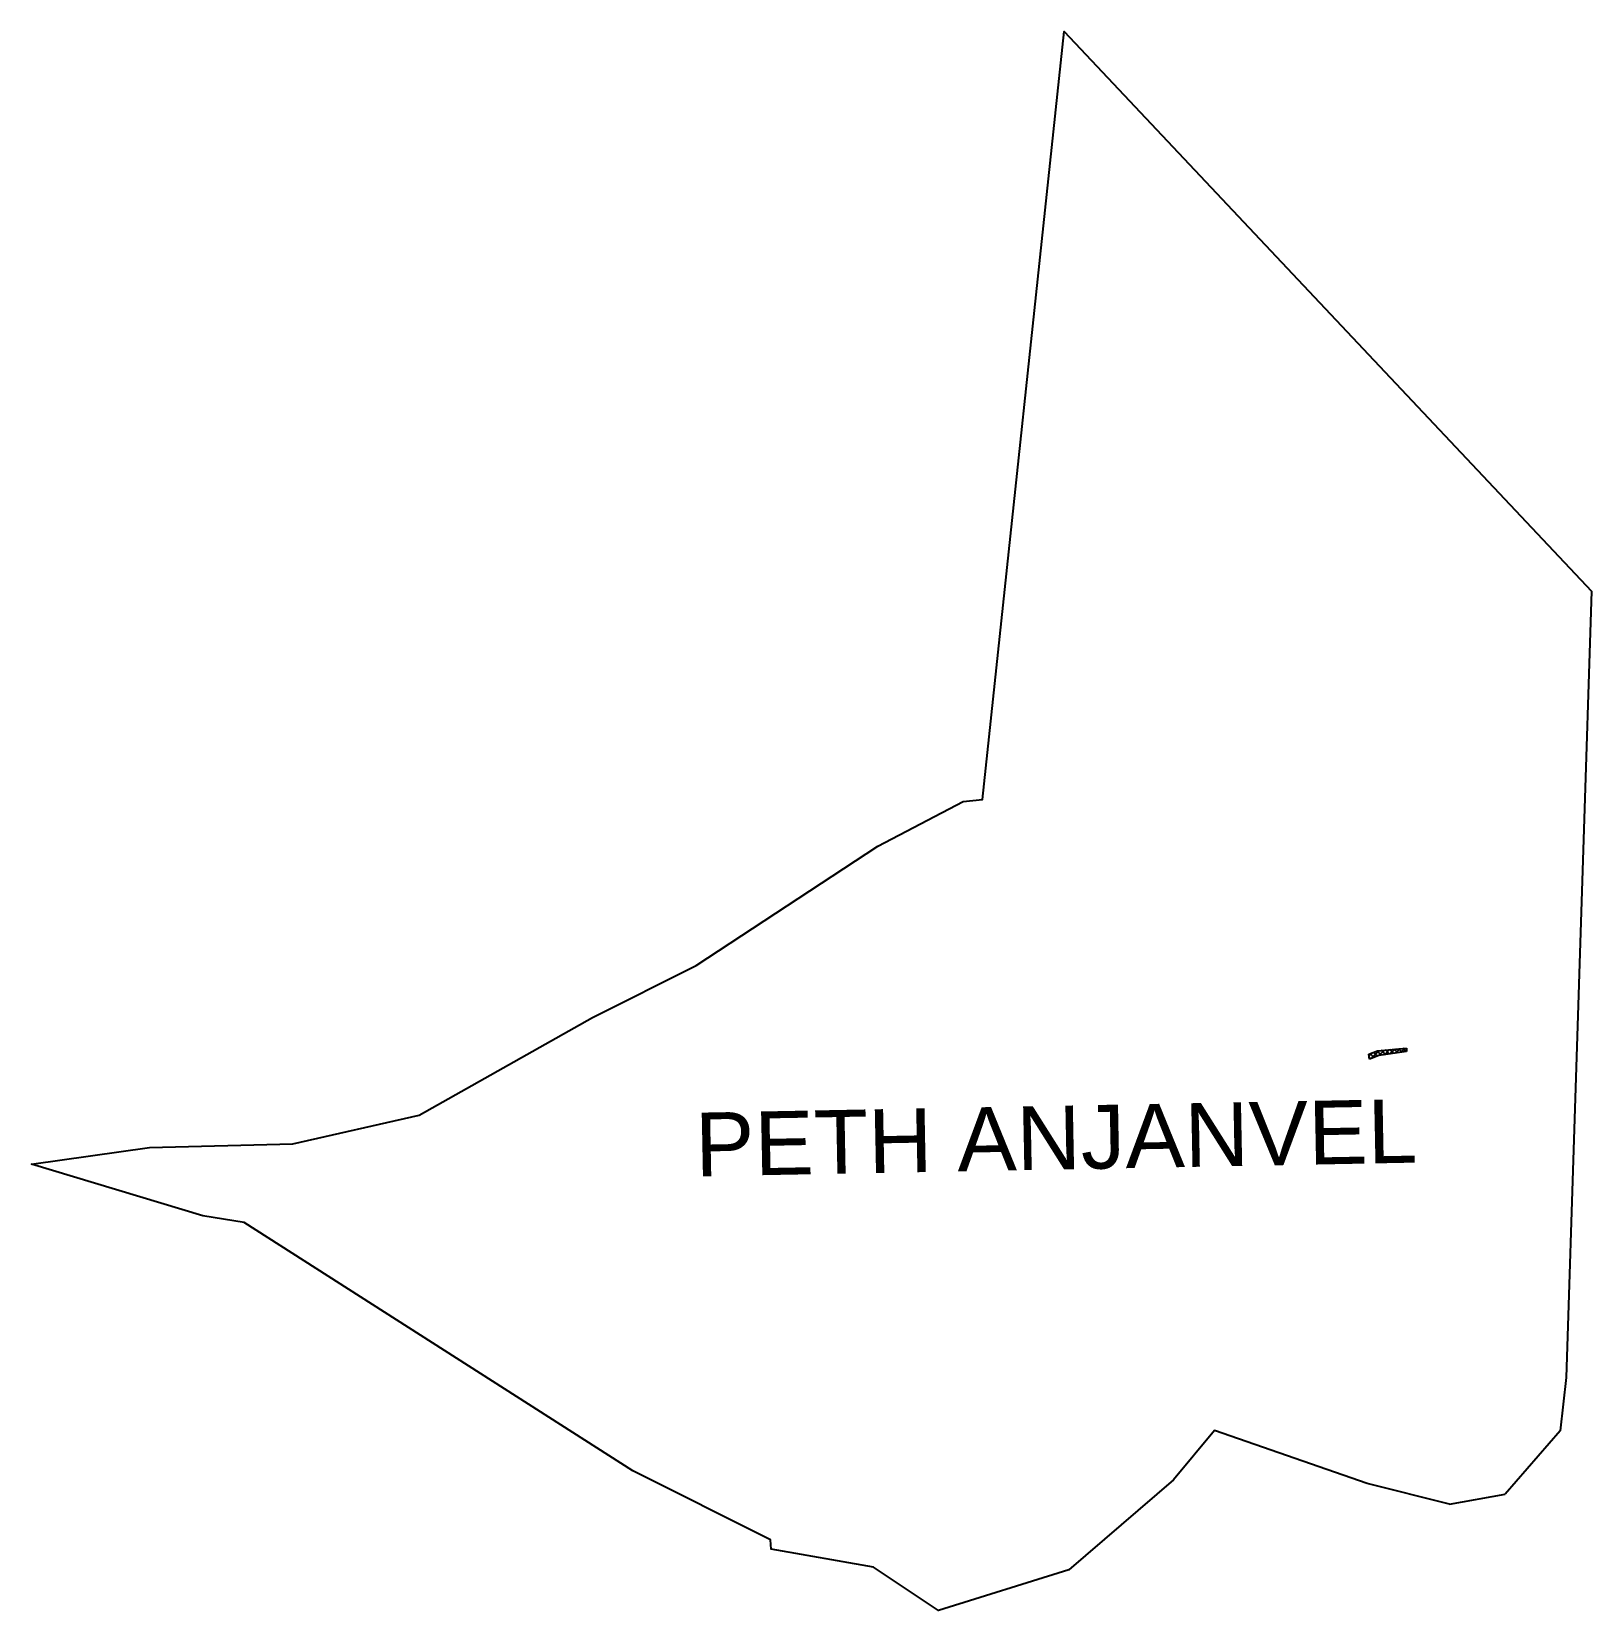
# Model space of a CAD drawing. Header units: metres. Extents: x 73 to 304378, y 17 to 1944859.
# Drawn here: x 302634 to 304378, y 1943094 to 1944859 of the extents above; entities outside this region: 1.
import ezdxf

# ---------------------------------------------------------------- set-up
doc = ezdxf.new("R2010")
doc.units = ezdxf.units.M
doc.header["$MEASUREMENT"] = 0
for name, color, linetype in [('JETTY', 51, 'Continuous'), ('JETTY HATCH', 210, 'Continuous'), ('village', 3, 'Continuous'), ('VILLAGE NAME', 250, 'Continuous')]:
    doc.layers.add(name, color=color, linetype=linetype)
doc.styles.get("Standard").update_dxf_attribs({"font": 'arial.ttf'})
picture_1 = doc.add_image_def('image1.ecw', size_in_pixel=(115815, 376923))

msp = doc.modelspace()

# ---------------------------------------------------------------- linework, layer by layer
at = {"layer": 'JETTY'}
for p, q in [((304128.8, 1943715.4), (304138.5, 1943719.3)), ((304129.7, 1943710), (304128.8, 1943715.4)), ((304140, 1943713.9), (304129.7, 1943710)), ((304138.5, 1943719.3), (304170.8, 1943722.3)), ((304170.8, 1943718.4), (304140, 1943713.9)), ((304170.8, 1943722.3), (304170.8, 1943718.4))]:
    msp.add_line(p, q, dxfattribs=at)
at = {"layer": 'JETTY HATCH', "linetype": 'Continuous'}
for p, q in [((304129.1, 1943713.5), (304132.5, 1943716.9)), ((304130.8, 1943710.4), (304129.4, 1943711.8)), ((304134.6, 1943711.8), (304130.4, 1943716.1)), ((304131.6, 1943710.7), (304140.4, 1943719.5)), ((304138.5, 1943713.3), (304134.2, 1943717.6)), ((304142.8, 1943714.3), (304138, 1943719.1)), ((304140.1, 1943713.9), (304146.2, 1943720)), ((304147.4, 1943715), (304142.7, 1943719.7)), ((304146.3, 1943714.8), (304152.1, 1943720.6)), ((304152.1, 1943715.6), (304147.6, 1943720.1)), ((304156.7, 1943716.3), (304152.4, 1943720.6)), ((304152.5, 1943715.7), (304157.9, 1943721.1)), ((304161.3, 1943717), (304157.3, 1943721)), ((304158.7, 1943716.6), (304163.8, 1943721.7)), ((304166, 1943717.7), (304162.1, 1943721.5)), ((304164.9, 1943717.5), (304169.6, 1943722.2)), ((304170.6, 1943718.3), (304167, 1943722)), ((304170.8, 1943722.3), (304170.8, 1943722.3))]:
    msp.add_line(p, q, dxfattribs=at)
at = {"layer": 'village'}
msp.add_lwpolyline([(304218.9, 1943212.5), (304281.4, 1943223.5)], dxfattribs=at)
at = {"layer": 'village', "color": 3, "true_color": 0x00ff00}
for points in [[(302765.7, 1943611.2, 0), (302925.9, 1943615, 0), (303067, 1943647.2, 0), (303261.1, 1943756.5, 0), (303377, 1943814.4, 0), (303580.1, 1943947.9, 0), (303675.4, 1943998, 0), (303697, 1944000.1, 0), (303788.4, 1944858.7, 0), (304377.7, 1944233.1, 0), (304349.6, 1943353.8, 0), (304342.7, 1943294.4, 0), (304281.4, 1943223.5, 0)], [(304218.9, 1943212.5, 0), (304126.9, 1943235.5, 0), (303956.4, 1943294.7, 0), (303910.3, 1943239.7, 0), (303793.3, 1943139, 0), (303647.6, 1943093.5, 0), (303575.2, 1943141.9, 0), (303460.6, 1943162.1, 0), (303459.9, 1943172.3, 0), (303305.9, 1943249.5, 0), (302871.6, 1943527.3, 0), (302825.4, 1943534.8, 0), (302633.8, 1943592.3, 0), (302765.7, 1943611.2, 0)]]:
    msp.add_polyline3d(points, dxfattribs=at)

# ---------------------------------------------------------------- texts
at = {"layer": 'VILLAGE NAME', "insert": (303374.9, 1943649.9), "char_height": 71.235, "attachment_point": 1, "rotation": 1.1028}
msp.add_mtext_dynamic_manual_height_columns('{\\fArial|b0|i0|c0|p34;PETH ANJANVEL}', width=1029.278, gutter_width=356.2, heights=[0], dxfattribs=at)

# ---------------------------------------------------------------- pictures from other files: only their frames are drawn
image = msp.add_image(picture_1, insert=(73.3, 16.6), size_in_units=(0.0417, 0.136))
image.dxf.flags = 7

doc.saveas('drawing.dxf')
